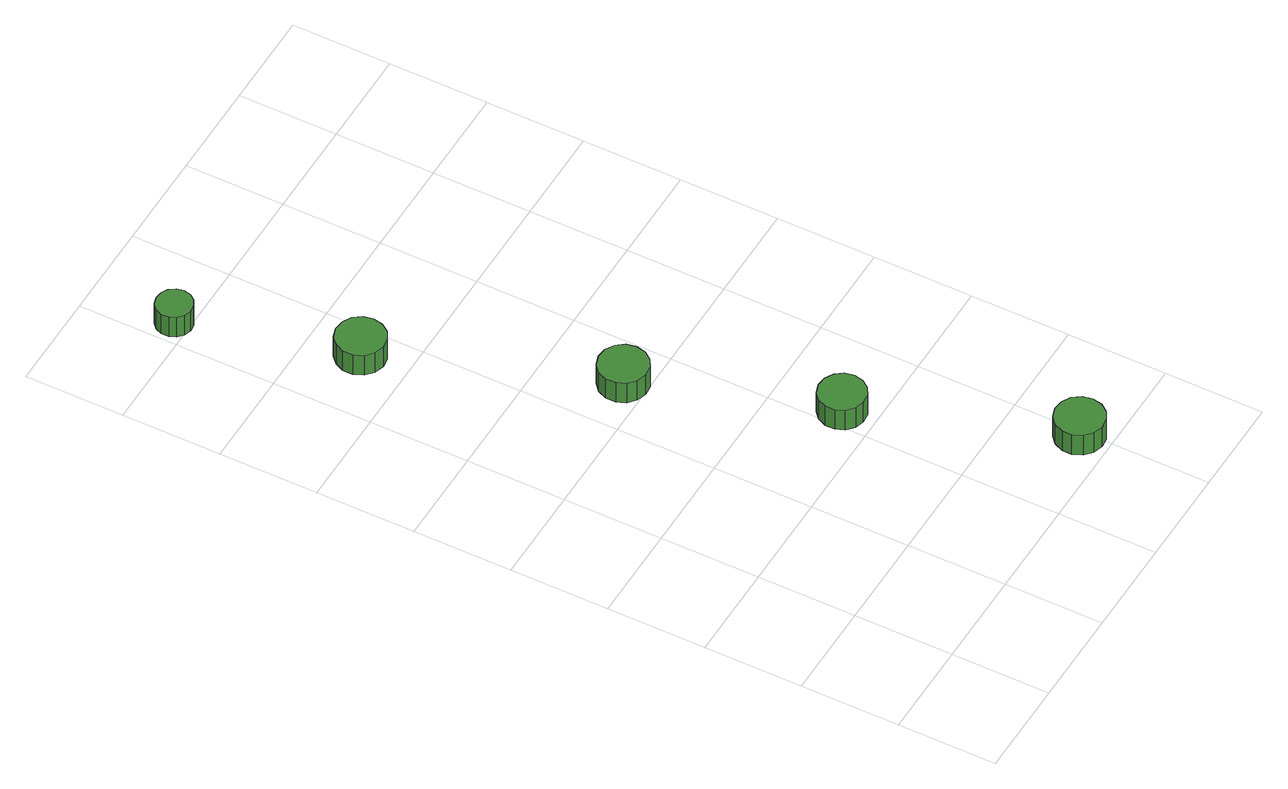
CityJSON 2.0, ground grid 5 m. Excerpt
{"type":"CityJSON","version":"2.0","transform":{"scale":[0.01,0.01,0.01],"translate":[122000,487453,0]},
"CityObjects":{
"tree1":{"type":"SolitaryVegetationObject","attributes":{"function":"something"},"geometry":[{"type":"MultiSurface","lod":"1","boundaries":[[[0,1,2,3,4,5,6,7,8,9,10,11,12,13,14]],[[15,16,17,18,19,20,21,22,23,24,25,26,27,28,29]],[[0,29,28,1]],[[1,28,27,2]],[[2,27,26,3]],[[3,26,25,4]],[[4,25,24,5]],[[5,24,23,6]],[[6,23,22,7]],[[7,22,21,8]],[[8,21,20,9]],[[9,20,19,10]],[[10,19,18,11]],[[11,18,17,12]],[[12,17,16,13]],[[13,16,15,14]],[[14,15,29,0]]]}]},
"tree2":{"type":"SolitaryVegetationObject","attributes":{"function":"something"},"geometry":[{"type":"MultiSurface","lod":"1","boundaries":[[[30,31,32,33,34,35,36,37,38,39,40,41,42,43,44]],[[45,46,47,48,49,50,51,52,53,54,55,56,57,58,59]],[[30,59,58,31]],[[31,58,57,32]],[[32,57,56,33]],[[33,56,55,34]],[[34,55,54,35]],[[35,54,53,36]],[[36,53,52,37]],[[37,52,51,38]],[[38,51,50,39]],[[39,50,49,40]],[[40,49,48,41]],[[41,48,47,42]],[[42,47,46,43]],[[43,46,45,44]],[[44,45,59,30]]]}]},
"tree3":{"type":"SolitaryVegetationObject","attributes":{"function":"something"},"geometry":[{"type":"MultiSurface","lod":"1","boundaries":[[[60,61,62,63,64,65,66,67,68,69,70,71,72,73,74]],[[75,76,77,78,79,80,81,82,83,84,85,86,87,88,89]],[[60,89,88,61]],[[61,88,87,62]],[[62,87,86,63]],[[63,86,85,64]],[[64,85,84,65]],[[65,84,83,66]],[[66,83,82,67]],[[67,82,81,68]],[[68,81,80,69]],[[69,80,79,70]],[[70,79,78,71]],[[71,78,77,72]],[[72,77,76,73]],[[73,76,75,74]],[[74,75,89,60]]]}]},
"tree4":{"type":"SolitaryVegetationObject","attributes":{"function":"something"},"geometry":[{"type":"MultiSurface","lod":"1","boundaries":[[[90,91,92,93,94,95,96,97,98,99,100,101,102,103,104]],[[105,106,107,108,109,110,111,112,113,114,115,116,117,118,119]],[[90,119,118,91]],[[91,118,117,92]],[[92,117,116,93]],[[93,116,115,94]],[[94,115,114,95]],[[95,114,113,96]],[[96,113,112,97]],[[97,112,111,98]],[[98,111,110,99]],[[99,110,109,100]],[[100,109,108,101]],[[101,108,107,102]],[[102,107,106,103]],[[103,106,105,104]],[[104,105,119,90]]]}]},
"tree5":{"type":"SolitaryVegetationObject","attributes":{"function":"something"},"geometry":[{"type":"MultiSurface","lod":"1","boundaries":[[[120,121,122,123,124,125,126,127,128,129,130,131,132,133,134]],[[135,136,137,138,139,140,141,142,143,144,145,146,147,148,149]],[[120,149,148,121]],[[121,148,147,122]],[[122,147,146,123]],[[123,146,145,124]],[[124,145,144,125]],[[125,144,143,126]],[[126,143,142,127]],[[127,142,141,128]],[[128,141,140,129]],[[129,140,139,130]],[[130,139,138,131]],[[131,138,137,132]],[[132,137,136,133]],[[133,136,135,134]],[[134,135,149,120]]]}]}
},
"vertices":[
[452,3230,149],[442,3279,149],[412,3321,149],[367,3346,149],[317,3352,149],[268,3336,149],[230,3302,149],[209,3255,149],[209,3204,149],[230,3157,149],[268,3123,149],[317,3107,149],[367,3113,149],[412,3138,149],[442,3180,149],[442,3180,22],[412,3138,22],[367,3113,22],[317,3107,22],[268,3123,22],[230,3157,22],[209,3204,22],[209,3255,22],[230,3302,22],[268,3336,22],[317,3352,22],[367,3346,22],[412,3321,22],[442,3279,22],[452,3230,22],
[194,4066,149],[186,4102,149],[164,4133,149],[131,4151,149],[94,4155,149],[58,4144,149],[30,4119,149],[15,4084,149],[15,4047,149],[30,4012,149],[58,3987,149],[94,3976,149],[131,3980,149],[164,3998,149],[186,4029,149],[186,4029,22],[164,3998,22],[131,3980,22],[94,3976,22],[58,3987,22],[30,4012,22],[15,4047,22],[15,4084,22],[30,4119,22],[58,4144,22],[94,4155,22],[131,4151,22],[164,4133,22],[186,4102,22],[194,4066,22],
[887,2114,132],[877,2164,132],[847,2205,132],[803,2231,132],[752,2236,132],[703,2220,132],[665,2186,132],[645,2139,132],[645,2088,132],[665,2042,132],[703,2008,132],[752,1992,132],[803,1997,132],[847,2023,132],[877,2064,132],[877,2064,5],[847,2023,5],[803,1997,5],[752,1992,5],[703,2008,5],[665,2042,5],[645,2088,5],[645,2139,5],[665,2186,5],[703,2220,5],[752,2236,5],[803,2231,5],[847,2205,5],[877,2164,5],[887,2114,5],
[1209,1166,128],[1199,1214,128],[1170,1253,128],[1128,1277,128],[1080,1282,128],[1033,1267,128],[997,1235,128],[977,1190,128],[977,1142,128],[997,1097,128],[1033,1065,128],[1080,1050,128],[1128,1055,128],[1170,1079,128],[1199,1118,128],[1199,1118,1],[1170,1079,1],[1128,1055,1],[1080,1050,1],[1033,1065,1],[997,1097,1],[977,1142,1],[977,1190,1],[997,1235,1],[1033,1267,1],[1080,1282,1],[1128,1277,1],[1170,1253,1],[1199,1214,1],[1209,1166,1],
[1596,151,132],[1586,201,132],[1556,242,132],[1511,268,132],[1461,273,132],[1412,257,132],[1374,223,132],[1353,176,132],[1353,125,132],[1374,79,132],[1412,45,132],[1461,29,132],[1511,34,132],[1556,60,132],[1586,101,132],[1586,101,5],[1556,60,5],[1511,34,5],[1461,29,5],[1412,45,5],[1374,79,5],[1353,125,5],[1353,176,5],[1374,223,5],[1412,257,5],[1461,273,5],[1511,268,5],[1556,242,5],[1586,201,5],[1596,151,5]
]}
